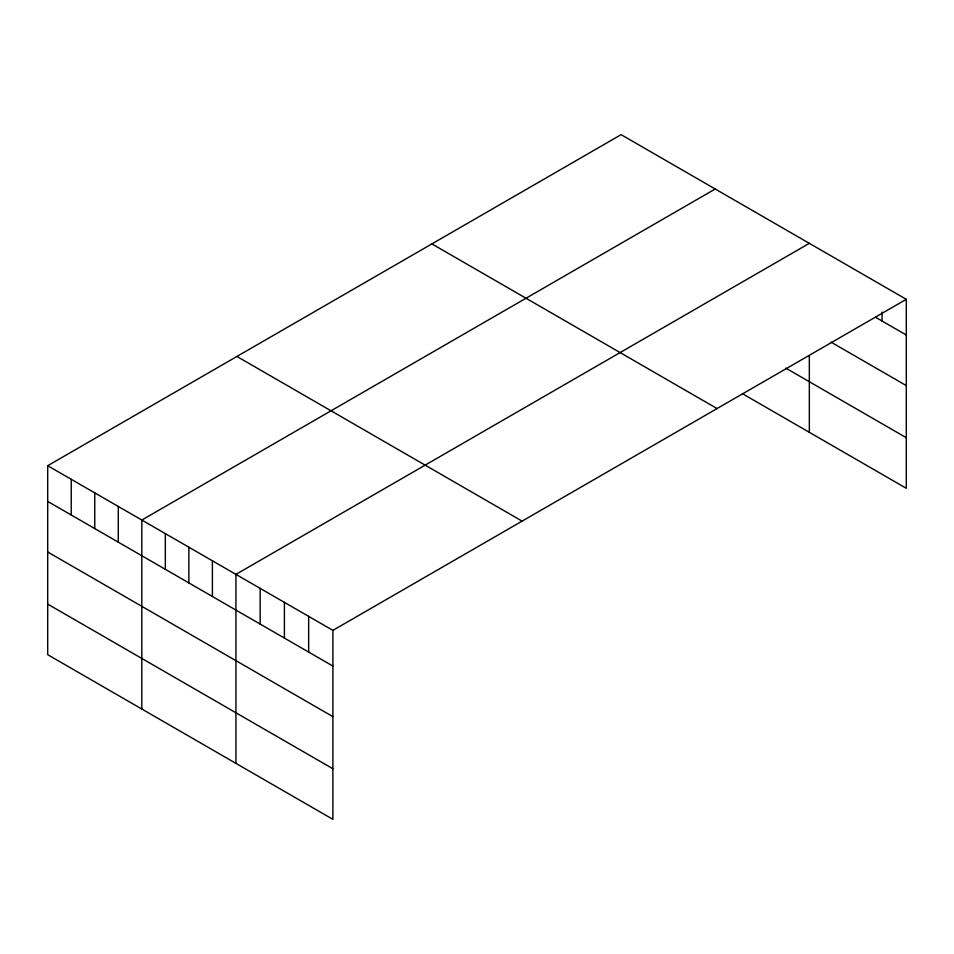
<?xml version="1.0" encoding="UTF-8"?>
<svg xmlns="http://www.w3.org/2000/svg" width="954" height="954" viewBox="0 0 954 954"><rect width="100%" height="100%" fill="white"/><g stroke="black" fill="none" stroke-linecap="round" stroke-linejoin="round"><path stroke-width="1.43" d="M906.3 299.317L332.898 630.367L332.898 819.343L47.7 654.682L47.7 465.707L621.102 134.657L906.3 299.317L906.3 488.293L742.462 393.704M715.226 188.999L141.812 520.049L141.812 709.025M809.338 243.33L235.924 574.38L235.924 763.355M875.677 317.324L906.3 335.009M831.029 342.128L906.3 385.595M785.81 368.137L906.3 437.707M431.888 243.902L717.074 408.562M236.926 356.462L522.112 521.122M47.7 465.707L332.898 630.367M47.7 501.41L332.898 666.059M47.7 551.996L332.898 716.645M47.7 604.109L332.898 768.757M882.056 312.089L882.056 321.009M809.338 355.663L809.338 432.305M308.655 616.367L308.655 652.071M284.411 602.379L284.411 638.071M260.168 588.379L260.168 624.071M212.396 560.797L212.396 596.5M188.868 547.214L188.868 582.918M165.34 533.632L165.34 569.323M118.284 506.467L118.284 542.158M94.756 492.884L94.756 528.576M71.228 479.29L71.228 514.993"/></g></svg>
